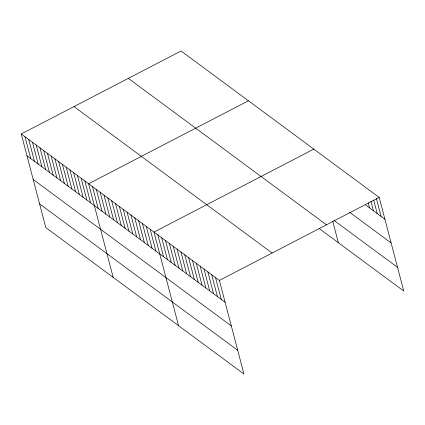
<?xml version="1.0" encoding="UTF-8"?>
<svg xmlns="http://www.w3.org/2000/svg" width="425" height="425" viewBox="0 0 425 425"><rect width="100%" height="100%" fill="white"/><g stroke="black" fill="none" stroke-linecap="round" stroke-linejoin="round"><path stroke-width="0.64" d="M21.25 133.965L219.38 280.41L243.934 374.005L45.804 227.561L21.25 133.965L181.066 50.995L379.196 197.439L403.75 291.035L319.138 228.496M248.428 100.789L88.613 183.754L113.167 277.35M313.815 149.117L153.999 232.082L178.553 325.678M219.38 280.41L379.196 197.439M365.691 205.057L384.922 219.268M349.791 212.394L391.138 242.951M334.077 220.447L397.534 267.352M128.323 78.375L326.458 224.82M73.987 106.585L272.122 253.029M26.977 155.794L225.107 302.239M33.187 179.477L231.322 325.922M39.589 203.878L237.724 350.322M376.359 198.448L381.076 216.426M373.692 200.101L377.23 213.584M370.86 201.11L373.384 210.742M368.193 202.762L369.538 207.899M332.775 221.393L338.369 242.707M215.533 277.567L221.26 299.397M211.692 274.725L217.414 296.554M207.846 271.883L213.568 293.712M204 269.041L209.722 290.865M200.154 266.199L205.881 288.022M196.308 263.351L202.034 285.18M192.461 260.509L198.188 282.338M188.615 257.667L194.342 279.496M184.769 254.825L190.496 276.654M180.923 251.982L186.649 273.812M177.076 249.14L182.803 270.969M173.23 246.298L178.957 268.127M169.384 243.456L175.111 265.28M165.538 240.614L171.264 262.438M161.691 237.772L167.418 259.595M157.845 234.924L163.572 256.753M150.153 229.24L155.879 251.069M146.306 226.398L152.033 248.227M142.46 223.555L148.187 245.384M138.614 220.713L144.341 242.542M134.768 217.871L140.494 239.695M130.921 215.029L136.648 236.852M127.075 212.187L132.802 234.01M123.229 209.339L128.956 231.168M119.382 206.497L125.109 228.326M115.536 203.655L121.263 225.484M111.69 200.812L117.417 222.642M107.844 197.97L113.571 219.799M103.998 195.128L109.724 216.957M100.151 192.286L105.878 214.115M96.305 189.444L102.032 211.268M92.459 186.602L98.186 208.425M84.873 180.992L90.599 202.821M81.132 178.224L86.854 200.053M77.387 175.456L83.114 197.285M73.647 172.693L79.369 194.517M69.902 169.926L75.629 191.755M66.162 167.158L71.889 188.987M62.417 164.395L68.143 186.219M58.677 161.627L64.403 183.457M54.931 158.86L60.658 180.689M51.191 156.097L56.918 177.921M47.446 153.329L53.173 175.158M43.706 150.562L49.433 172.391M39.961 147.794L45.688 169.623M36.221 145.031L41.947 166.86M32.475 142.263L38.202 164.093M28.735 139.496L34.462 161.325M24.99 136.733L30.717 158.557"/></g></svg>
